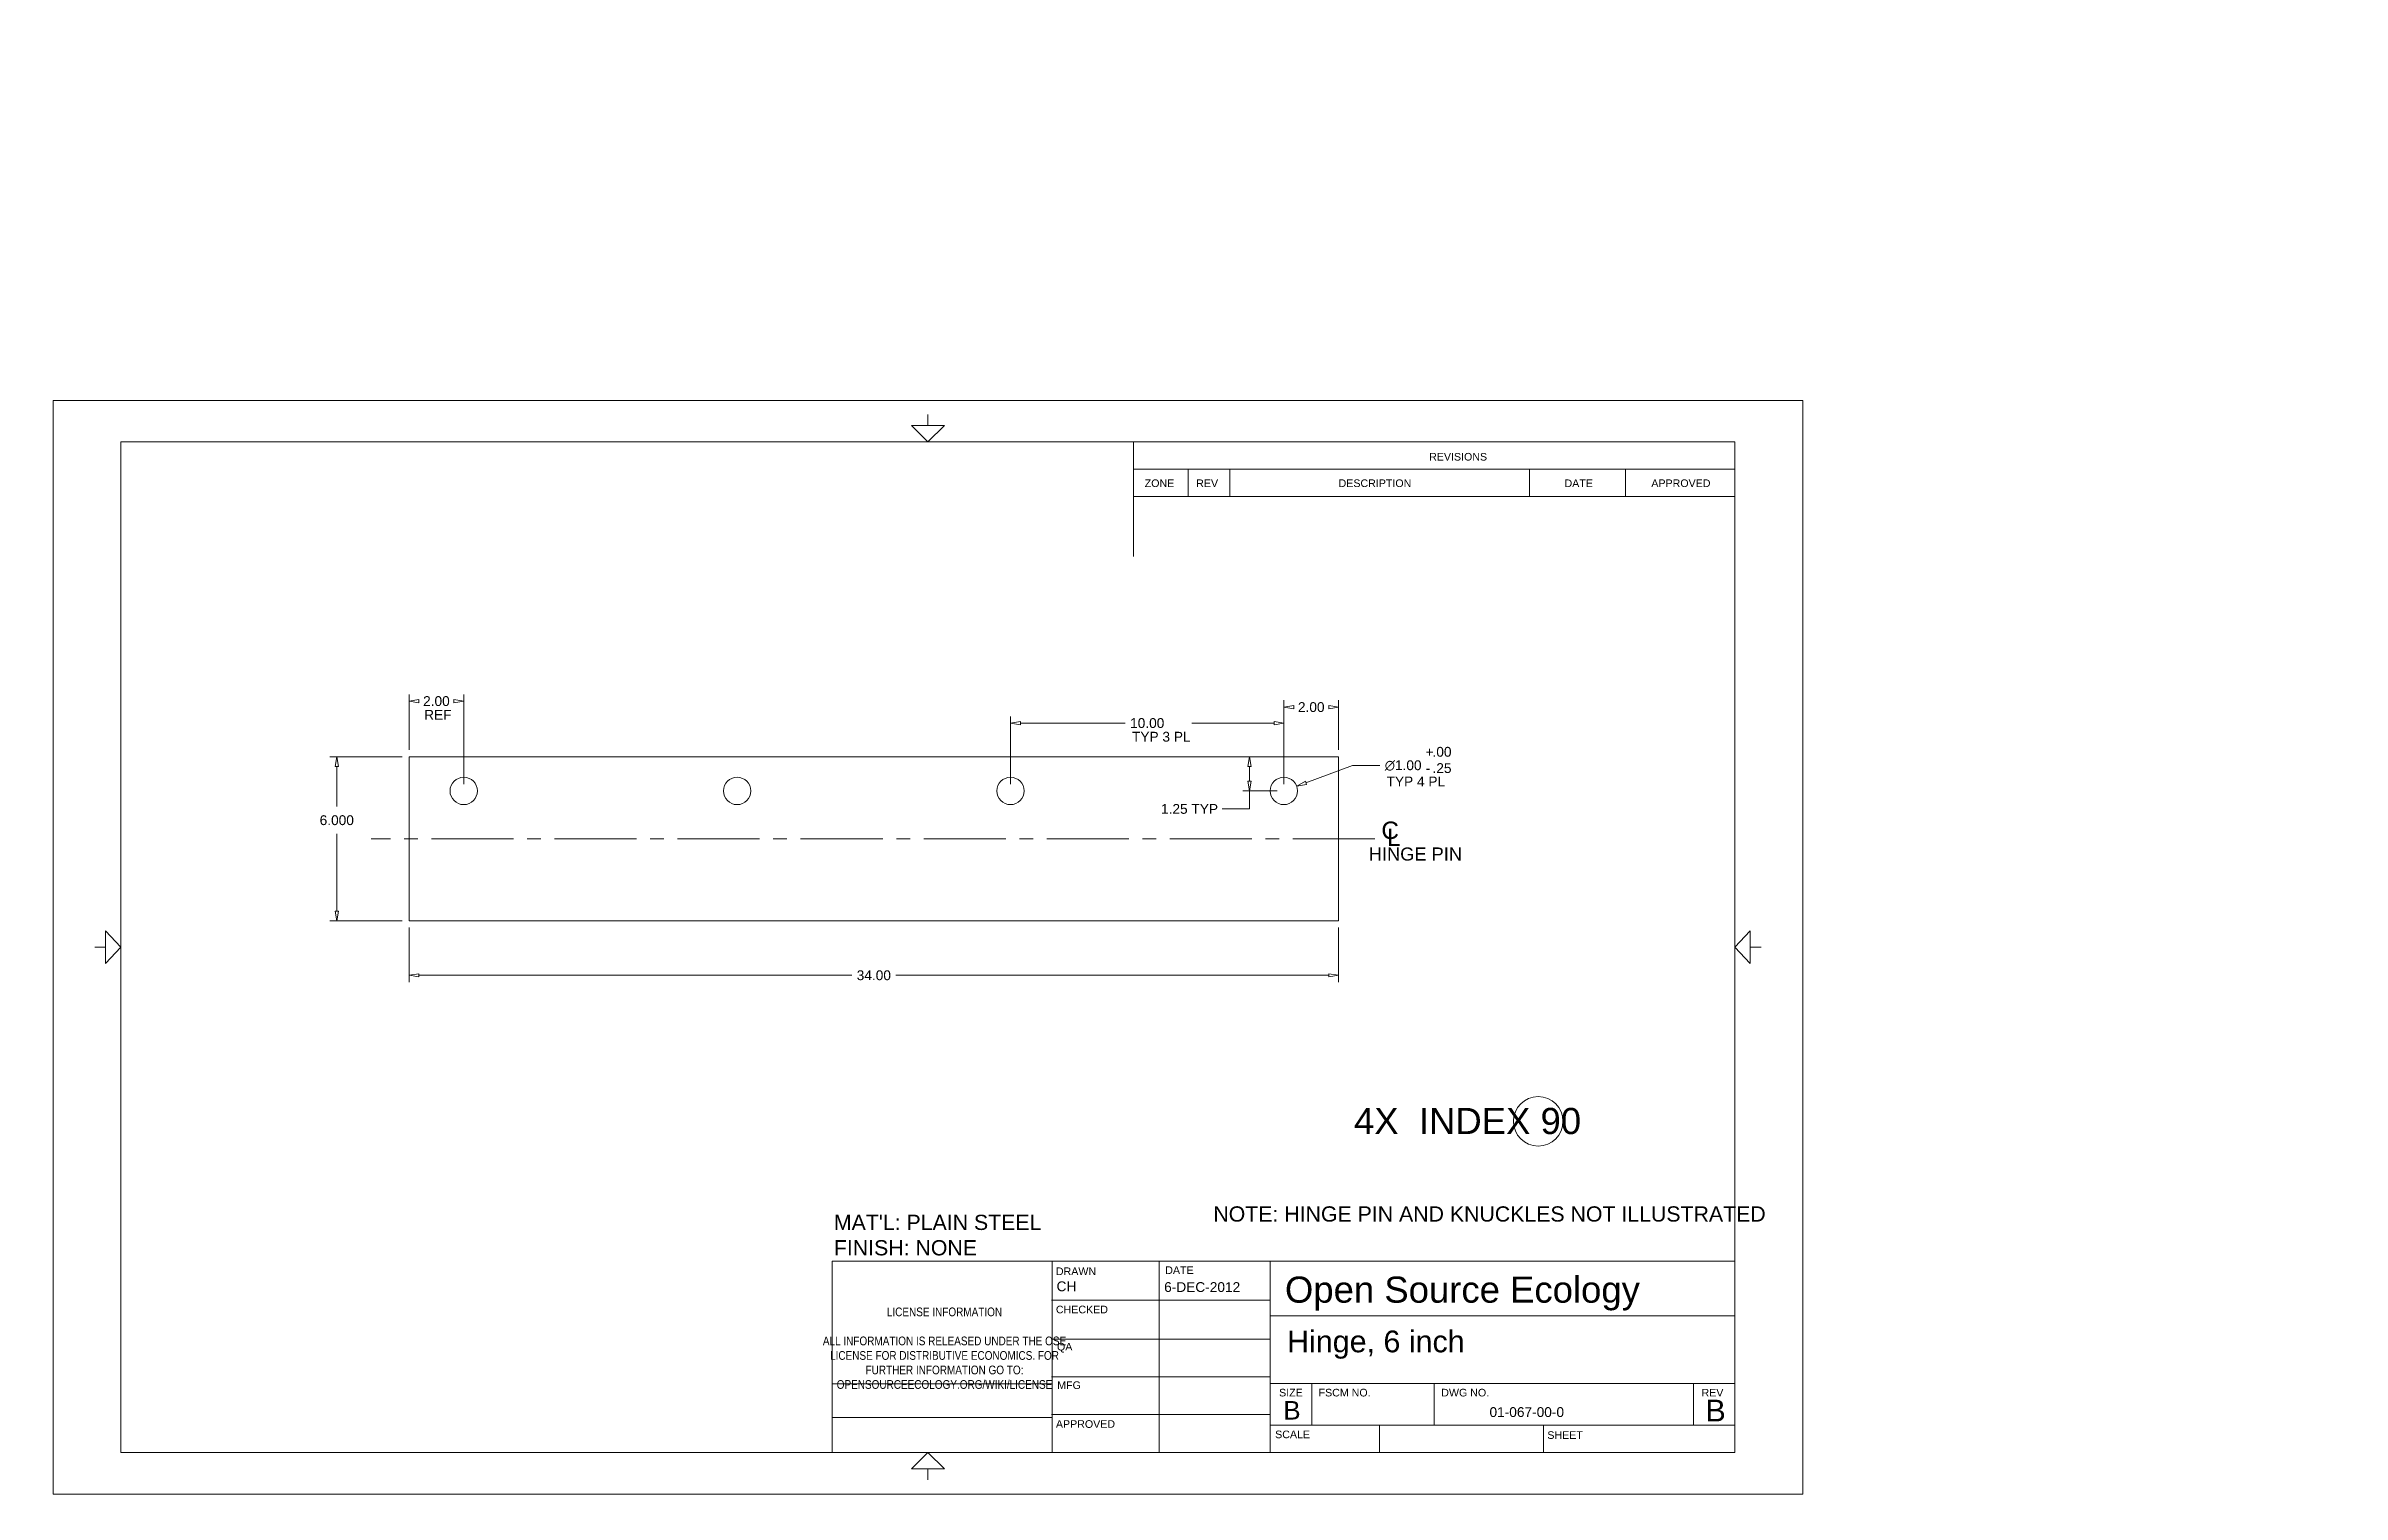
# Model space of a CAD drawing. Header units: inches. Extents: x -0.1 to 20.9, y 0 to 13.2.
import ezdxf

# ---------------------------------------------------------------- set-up
doc = ezdxf.new("R2010")
doc.units = ezdxf.units.IN
doc.header["$MEASUREMENT"] = 0
doc.linetypes.add('CENTER2', pattern=[1.125, 0.75, -0.125, 0.125, -0.125])
for name, color, linetype, lineweight in [('BEND CENTERS', 204, 'CENTER2', 0), ('CONTINUOUS', 7, 'Continuous', 0), ('DIMENSIONS', 7, 'Continuous', 0), ('VISIBLE', 7, 'Continuous', 0)]:
    doc.layers.add(name, color=color, linetype=linetype, lineweight=lineweight)
doc.styles.get("Standard").update_dxf_attribs({"font": 'txt', "height": 0.125})
doc.dimstyles.get("Standard").update_dxf_attribs({"dimtxt": 0.18, "dimasz": 0.18, "dimexe": 0.18, "dimexo": 0.0625, "dimgap": 0.09, "dimtad": 0, "dimtih": 1, "dimtoh": 1, "dimdec": 4, "dimzin": 0, "dimdsep": 46, "dimtxsty": 'Standard', "dimcen": 0.09, "dimadec": 0, "dimazin": 0, "dimtfac": 1, "dimtdec": 4, "dimtofl": 0, "dimtmove": 0, "dimatfit": 3, "dimfxl": 1, "dimtolj": 1, "dimtzin": 0, "dimarcsym": 0})

# ---------------------------------------------------------------- blocks, each defined once
blk = doc.blocks.new('D1')
at = {"layer": 'DIMENSIONS'}
for p, q in [((3.255, 5.179), (3.255, 4.681)), ((11.755, 5.179), (11.755, 4.681)), ((3.345, 4.743), (7.303, 4.743)), ((11.665, 4.743), (7.706, 4.743))]:
    blk.add_line(p, q, dxfattribs=at)
for points in [[(3.255, 4.743), (3.345, 4.758), (3.345, 4.728), (3.255, 4.743)], [(11.755, 4.743), (11.665, 4.728), (11.665, 4.758), (11.755, 4.743)]]:
    blk.add_lwpolyline(points, dxfattribs=at)
at = {"layer": 'DIMENSIONS', "insert": (7.505, 4.743), "char_height": 0.08958, "attachment_point": 5}
for s in ['{\\fArial|b0|i0|c0|p0;34.00}{\\fMS Shell Dlg|b0|i0|c0|p0;\\H0.9444444x;}', '{\\fArial|b0|i0|c0|p0;}', '{\\fArial|b0|i0|c0|p0;}']:
    blk.add_mtext(s, dxfattribs=at)
blk = doc.blocks.new('D2')
at = {"layer": 'DIMENSIONS'}
for p, q in [((11.255, 6.491), (11.255, 7.258)), ((11.345, 7.195), (11.345, 7.195)), ((11.665, 7.195), (11.665, 7.195)), ((11.755, 6.804), (11.755, 7.258))]:
    blk.add_line(p, q, dxfattribs=at)
for points in [[(11.255, 7.195), (11.345, 7.21), (11.345, 7.18), (11.255, 7.195)], [(11.755, 7.195), (11.665, 7.18), (11.665, 7.21), (11.755, 7.195)]]:
    blk.add_lwpolyline(points, dxfattribs=at)
at = {"layer": 'DIMENSIONS', "insert": (11.505, 7.195), "char_height": 0.08958, "attachment_point": 5}
for s in ['{\\fArial|b0|i0|c0|p0;2.00}{\\fMS Shell Dlg|b0|i0|c0|p0;\\H0.9444444x;}', '{\\fArial|b0|i0|c0|p0;}', '{\\fArial|b0|i0|c0|p0;}']:
    blk.add_mtext(s, dxfattribs=at)
blk = doc.blocks.new('D3')
at = {"layer": 'DIMENSIONS'}
for p, q in [((8.755, 6.491), (8.755, 7.111)), ((8.845, 7.049), (9.803, 7.049)), ((11.165, 7.049), (10.414, 7.049)), ((11.255, 6.491), (11.255, 7.111))]:
    blk.add_line(p, q, dxfattribs=at)
for points in [[(8.755, 7.049), (8.845, 7.064), (8.845, 7.034), (8.755, 7.049)], [(11.255, 7.049), (11.165, 7.034), (11.165, 7.064), (11.255, 7.049)]]:
    blk.add_lwpolyline(points, dxfattribs=at)
at = {"layer": 'DIMENSIONS', "char_height": 0.08958}
for s, insert, attachment_point in [('{\\fArial|b0|i0|c0|p0;10.00}{\\fMS Shell Dlg|b0|i0|c0|p0;\\H0.9444444x;}', (10.005, 7.049), 5), ('{\\fArial|b0|i0|c0|p0;TYP 3 PL}{\\fArial|b0|i0|c0|p0;}', (9.866, 6.924), 4), ('{\\fArial|b0|i0|c0|p0;}', (10.005, 7.049), 5)]:
    blk.add_mtext(s, dxfattribs=dict(at, insert=insert, attachment_point=attachment_point))
blk = doc.blocks.new('D4')
at = {"layer": 'DIMENSIONS'}
for p in [(11.456, 6.503), (12.132, 6.661)]:
    blk.add_line(p, (11.882, 6.661), dxfattribs=at)
blk.add_lwpolyline([(11.372, 6.472), (11.451, 6.517), (11.461, 6.489), (11.372, 6.472)], dxfattribs=at)
at = {"layer": 'DIMENSIONS', "char_height": 0.08958}
for s, insert, attachment_point in [('{\\fArial|b0|i0|c0|p0;+}{\\fArial|b0|i0|c0|p0;}', (12.551, 6.786), 4), ('{\\fArial|b0|i0|c0|p0;.00}{\\fArial|b0|i0|c0|p0;}', (12.614, 6.786), 4), ('{\\fAlibre Symbols|b0|i0|c0|p0;n}{\\fArial|b0|i0|c0|p0;1.00}{\\fMS Shell Dlg|b0|i0|c0|p0;\\H0.9444444x;}', (12.514, 6.661), 6), ('{\\fArial|b0|i0|c0|p0;TYP 4 PL}{\\fArial|b0|i0|c0|p0;}', (12.194, 6.515), 4), ('{\\fArial|b0|i0|c0|p0;}', (12.364, 6.661), 5), ('{\\fArial|b0|i0|c0|p0;-}{\\fArial|b0|i0|c0|p0;}', (12.551, 6.637), 4), ('{\\fArial|b0|i0|c0|p0;.25}{\\fArial|b0|i0|c0|p0;}', (12.614, 6.637), 4), ('{\\fArial|b0|i0|c0|p0;}', (12.767, 6.661), 4)]:
    blk.add_mtext(s, dxfattribs=dict(at, insert=insert, attachment_point=attachment_point))
blk = doc.blocks.new('D5')
at = {"layer": 'DIMENSIONS'}
for p, q in [((3.192, 6.741), (2.532, 6.741)), ((2.594, 6.651), (2.594, 6.286)), ((2.594, 5.331), (2.594, 6.036)), ((3.192, 5.241), (2.532, 5.241))]:
    blk.add_line(p, q, dxfattribs=at)
for points in [[(2.594, 6.741), (2.609, 6.651), (2.579, 6.651), (2.594, 6.741)], [(2.594, 5.241), (2.579, 5.331), (2.609, 5.331), (2.594, 5.241)]]:
    blk.add_lwpolyline(points, dxfattribs=at)
at = {"layer": 'DIMENSIONS', "insert": (2.594, 6.161), "char_height": 0.08958, "attachment_point": 5}
for s in ['{\\fArial|b0|i0|c0|p0;6.000}{\\fMS Shell Dlg|b0|i0|c0|p0;\\H0.9444444x;}', '{\\fArial|b0|i0|c0|p0;}', '{\\fArial|b0|i0|c0|p0;}']:
    blk.add_mtext(s, dxfattribs=at)
blk = doc.blocks.new('D6')
at = {"layer": 'DIMENSIONS'}
for p, q in [((11.692, 6.741), (10.878, 6.741)), ((10.941, 6.651), (10.941, 6.519)), ((11.192, 6.429), (10.878, 6.429)), ((10.941, 6.429), (10.941, 6.264)), ((10.941, 6.264), (10.691, 6.264))]:
    blk.add_line(p, q, dxfattribs=at)
for points in [[(10.941, 6.741), (10.956, 6.651), (10.926, 6.651), (10.941, 6.741)], [(10.941, 6.429), (10.926, 6.519), (10.956, 6.519), (10.941, 6.429)]]:
    blk.add_lwpolyline(points, dxfattribs=at)
at = {"layer": 'DIMENSIONS', "insert": (10.392, 6.264), "char_height": 0.08958, "attachment_point": 5}
for s in ['{\\fArial|b0|i0|c0|p0;1.25}{\\fArial|b0|i0|c0|p0; TYP}{\\fMS Shell Dlg|b0|i0|c0|p0;\\H0.9444444x;}', '{\\fArial|b0|i0|c0|p0;}', '{\\fArial|b0|i0|c0|p0;}']:
    blk.add_mtext(s, dxfattribs=at)
blk = doc.blocks.new('D7')
at = {"layer": 'DIMENSIONS'}
for p, q in [((3.255, 6.804), (3.255, 7.312)), ((3.345, 7.25), (3.345, 7.25)), ((3.665, 7.25), (3.665, 7.25)), ((3.755, 6.491), (3.755, 7.312))]:
    blk.add_line(p, q, dxfattribs=at)
for points in [[(3.255, 7.25), (3.345, 7.265), (3.345, 7.235), (3.255, 7.25)], [(3.755, 7.25), (3.665, 7.235), (3.665, 7.265), (3.755, 7.25)]]:
    blk.add_lwpolyline(points, dxfattribs=at)
at = {"layer": 'DIMENSIONS', "char_height": 0.08958}
for s, insert, attachment_point in [('{\\fArial|b0|i0|c0|p0;2.00}{\\fMS Shell Dlg|b0|i0|c0|p0;\\H0.9444444x;}', (3.505, 7.25), 5), ('{\\fArial|b0|i0|c0|p0;REF}{\\fArial|b0|i0|c0|p0;}', (3.393, 7.125), 4), ('{\\fArial|b0|i0|c0|p0;}', (3.505, 7.25), 5)]:
    blk.add_mtext(s, dxfattribs=dict(at, insert=insert, attachment_point=attachment_point))
blk = doc.blocks.new('BLOCK2')
at = {"layer": 'CONTINUOUS'}
for p, q in [((16, 10), (0, 10)), ((0, 10), (0, 0)), ((8, 9.87), (8, 9.77)), ((16, 0), (16, 10)), ((15.38, 9.62), (0.62, 9.62)), ((0.62, 9.62), (0.62, 0.38)), ((9.88, 9.62), (9.88, 8.573)), ((15.38, 0.38), (15.38, 9.62)), ((9.88, 9.37), (15.38, 9.37)), ((10.38, 9.12), (10.38, 9.37)), ((10.76, 9.12), (10.76, 9.37)), ((13.5, 9.12), (13.5, 9.37)), ((14.38, 9.12), (14.38, 9.37)), ((9.88, 9.12), (15.38, 9.12)), ((0.38, 5), (0.48, 5)), ((15.62, 5), (15.52, 5)), ((7.124, 2.13), (7.124, 0.38)), ((7.124, 2.13), (11.13, 2.13)), ((9.135, 2.13), (9.135, 0.38)), ((10.114, 2.13), (10.114, 0.38)), ((11.13, 0.38), (11.13, 2.13)), ((11.13, 2.13), (15.38, 2.13)), ((11.13, 1.774), (9.13, 1.774)), ((11.13, 1.63), (15.38, 1.63)), ((11.13, 1.416), (9.13, 1.416)), ((11.13, 1.072), (9.13, 1.072)), ((9.13, 1.007), (7.124, 1.007)), ((11.13, 1.01), (15.38, 1.01)), ((11.51, 0.63), (11.51, 1.01)), ((12.63, 0.63), (12.63, 1.01)), ((15, 0.63), (15, 1.01)), ((9.13, 0.7), (7.124, 0.7)), ((11.13, 0.729), (9.13, 0.729)), ((11.13, 0.63), (15.38, 0.63)), ((12.13, 0.38), (12.13, 0.63)), ((13.63, 0.38), (13.63, 0.63)), ((0.62, 0.38), (15.38, 0.38)), ((8, 0.13), (8, 0.23)), ((0, 0), (16, 0))]:
    blk.add_line(p, q, dxfattribs=at)
for points in [[(7.85, 9.77), (8.15, 9.77), (8, 9.62), (8, 9.62), (7.85, 9.77)], [(0.48, 4.85), (0.48, 5.15), (0.62, 5), (0.62, 5), (0.48, 4.85)], [(15.52, 4.85), (15.52, 5.15), (15.38, 5), (15.38, 5), (15.52, 4.85)], [(7.85, 0.23), (8.15, 0.23), (8, 0.38), (8, 0.38), (7.85, 0.23)]]:
    blk.add_lwpolyline(points, dxfattribs=at)
at = {"layer": 'CONTINUOUS', "attachment_point": 4}
for s, insert, char_height in [('{\\fArial|b0|i0|c0|p0;\\C7;REVISIONS}{\\fArial|b0|i0|c0|p0;\\C7;}', (12.583, 9.484), 0.06968), ('{\\fArial|b0|i0|c0|p0;\\C7;ZONE}{\\fArial|b0|i0|c0|p0;\\C7;}', (9.982, 9.242), 0.06968), ('{\\fArial|b0|i0|c0|p0;\\C7;REV}{\\fArial|b0|i0|c0|p0;\\C7;}', (10.453, 9.242), 0.06968), ('{\\fArial|b0|i0|c0|p0;\\C7;DESCRIPTION}{\\fArial|b0|i0|c0|p0;\\C7;}', (11.755, 9.242), 0.06968), ('{\\fArial|b0|i0|c0|p0;\\C7;DATE}{\\fArial|b0|i0|c0|p0;\\C7;}', (13.821, 9.242), 0.06968), ('{\\fArial|b0|i0|c0|p0;\\C7;APPROVED}{\\fArial|b0|i0|c0|p0;\\C7;}', (14.615, 9.242), 0.06968), ('{\\fArial|b0|i0|c0|p0;\\C7;}', (-0.066, 6.073), 0.20903), ('{\\fArial|b0|i0|c0|p0;\\C7;}', (-0.066, 3.073), 0.20903), ('{\\fArial|b0|i0|c0|p0;\\C7;DRAWN}{\\fArial|b0|i0|c0|p0;\\C7;}', (9.17, 2.037), 0.06968), ('{\\fArial|b0|i0|c0|p0;\\C7;CH}{\\fArial|b0|i0|c0|p0;\\C7;}', (9.176, 1.899), 0.08958), ('{\\fArial|b0|i0|c0|p0;\\C7;6-DEC-2012}{\\fArial|b0|i0|c0|p0;\\C7;}', (10.16, 1.892), 0.08958), ('{\\fArial|b0|i0|c0|p0;\\C7;DATE}{\\fArial|b0|i0|c0|p0;\\C7;}', (10.17, 2.047), 0.06968), ('{\\fArial|b0|i0|c0|p0;\\C7;CHECKED}{\\fArial|b0|i0|c0|p0;\\C7;}', (9.17, 1.687), 0.06968), ('{\\fArial|b0|i0|c0|p0;\\C7;QA}{\\fArial|b0|i0|c0|p0;\\C7;}', (9.18, 1.338), 0.06968), ('{\\fArial|b0|i0|c0|p0;\\C7;MFG}{\\fArial|b0|i0|c0|p0;\\C7;}', (9.182, 0.995), 0.06968), ('{\\fArial|b0|i0|c0|p0;\\C7;SIZE}{\\fArial|b0|i0|c0|p0;\\C7;}', (11.211, 0.927), 0.06968), ('{\\fArial|b0|i0|c0|p0;\\C7;B}{\\fArial|b0|i0|c0|p0;\\C7;}', (11.25, 0.766), 0.16921), ('{\\fArial|b0|i0|c0|p0;\\C7;FSCM NO.}{\\fArial|b0|i0|c0|p0;\\C7;}', (11.572, 0.927), 0.06968), ('{\\fArial|b0|i0|c0|p0;\\C7;DWG NO.}{\\fArial|b0|i0|c0|p0;\\C7;}', (12.694, 0.927), 0.06968), ('{\\fArial|b0|i0|c0|p0;\\C7;REV}{\\fArial|b0|i0|c0|p0;\\C7;}', (15.074, 0.927), 0.06968), ('{\\fArial|b0|i0|c0|p0;\\C7;APPROVED}{\\fArial|b0|i0|c0|p0;\\C7;}', (9.17, 0.64), 0.06968), ('{\\fArial|b0|i0|c0|p0;\\C7;01-067-00-0}{\\fArial|b0|i0|c0|p0;\\C7;}', (13.135, 0.749), 0.08958), ('{\\fArial|b0|i0|c0|p0;\\C7;SCALE}{\\fArial|b0|i0|c0|p0;\\C7;}', (11.175, 0.545), 0.06968), ('{\\fArial|b0|i0|c0|p0;\\C7;SHEET}{\\fArial|b0|i0|c0|p0;\\C7;}', (13.664, 0.539), 0.06968), ('{\\fArial|b0|i0|c0|p0;\\C7;}', (-0.066, 0.073), 0.20903)]:
    blk.add_mtext(s, dxfattribs=dict(at, insert=insert, char_height=char_height))

msp = doc.modelspace()

# ---------------------------------------------------------------- linework, layer by layer
at = {"layer": 'BEND CENTERS'}
msp.add_line((12.086, 5.9913), (2.9085, 5.9913), dxfattribs=at)
at = {"layer": 'CONTINUOUS'}
msp.add_circle((13.5804, 3.4082), 0.2265, dxfattribs=at)
at = {"layer": 'VISIBLE'}
for p, q in [((3.2546, 6.7413), (11.7546, 6.7413)), ((3.2546, 5.2413), (3.2546, 6.7413)), ((11.7546, 6.7413), (11.7546, 5.2413)), ((11.7546, 5.2413), (3.2546, 5.2413))]:
    msp.add_line(p, q, dxfattribs=at)
for centre in [(3.7546, 6.4288), (6.2546, 6.4288), (8.7546, 6.4288), (11.2546, 6.4288)]:
    msp.add_circle(centre, 0.125, dxfattribs=at)

# ---------------------------------------------------------------- block references
at = {"layer": 'CONTINUOUS'}
msp.add_blockref('BLOCK2', (0, 0), dxfattribs=at)

# ---------------------------------------------------------------- texts
for s, insert, char_height, attachment_point in [('{\\fArial|b0|i0|c0|p0;\\C7;C}{\\fArial|b0|i0|c0|p0;\\C7;\\H0.5625x;}', (12.1463, 6.1489), 0.159259, 1), ('{\\fArial|b0|i0|c0|p0;\\C7;HINGE PIN}{\\fArial|b0|i0|c0|p0;\\C7;\\H0.75x;}', (12.031, 5.9119), 0.119444, 1), ('{\\fArial|b0|i0|c0|p0;\\C7;L}{\\fArial|b0|i0|c0|p0;\\C7;\\H0.5625x;}', (12.1975, 6.0849), 0.159259, 1), ('{\\fArial|b0|i0|c0|p0;\\C7;4X  INDEX 90}{\\fArial|b0|i0|c0|p0;\\C7;\\H0.375x;}', (11.8957, 3.5307), 0.238889, 1), ("{\\fArial|b0|i0|c0|p0;\\C7;MAT'L: PLAIN STEEL}{\\fArial|b0|i0|c0|p0;\\C7;\\PFINISH: NONE}{\\fArial|b0|i0|c0|p0;\\C7;\\H0.642857134x;}", (7.1397, 2.554), 0.139352, 1), ('{\\fArial|b0|i0|c0|p0;\\C7;NOTE: HINGE PIN AND KNUCKLES NOT ILLUSTRATED}{\\fArial|b0|i0|c0|p0;\\C7;\\H0.642857134x;}', (10.6097, 2.6308), 0.1393519, 1), ('{\\fArial|b0|i0|c0|p0;\\C7;Open Source Ecology}{\\fArial|b0|i0|c0|p0;\\C7;\\H0.375x;}', (11.2643, 1.9888), 0.238889, 1), ('{\\fArial Narrow|b0|i0|c0|p0;\\C7;LICENSE INFORMATION}{\\fArial Narrow|b0|i0|c0|p0;\\C7;\\P}{\\fArial Narrow|b0|i0|c0|p0;\\C7;\\PALL INFORMATION IS RELEASED UNDER THE OSE}{\\fArial Narrow|b0|i0|c0|p0;\\C7;\\PLICENSE FOR DISTRIBUTIVE ECONOMICS. FOR}{\\fArial Narrow|b0|i0|c0|p0;\\C7;\\PFURTHER INFORMATION GO TO:}{\\fArial Narrow|b0|i0|c0|p0;\\C7;\\POPENSOURCEECOLOGY.ORG/WIKI/LICENSE}{\\fArial|b0|i0|c0|p0;\\C7;\\H1.125x;}', (8.1513, 1.7055), 0.07963, 2), ('{\\fArial|b0|i0|c0|p0;\\C7;Hinge, 6 inch}{\\fArial|b0|i0|c0|p0;\\C7;}', (11.2845, 1.4953), 0.199074, 1), ('{\\fArial|b0|i0|c0|p0;\\C7;B}{\\fArial|b0|i0|c0|p0;\\C7;\\H0.45x;}', (15.1101, 0.8633), 0.199074, 1)]:
    msp.add_mtext(s, dxfattribs=dict(at, insert=insert, char_height=char_height, attachment_point=attachment_point))

# ---------------------------------------------------------------- dimensions: what is measured, and where the dimension line sits
at = {"layer": 'DIMENSIONS'}
for p1, p2, angle, text, picture, middle, turn in [((3.7546, 6.4288), (3.2546, 6.7413), 180, '<>REF\\P', 'D7', (11.0092, 13.2408), 180), ((11.2546, 6.4288), (11.7546, 6.7413), 90, '<> TYP', 'D6', (17.8966, 12.2548), 90)]:
    dim = msp.add_linear_dim(base=(0, 0), p1=p1, p2=p2, angle=angle, text=text, dimstyle='Standard', override={"dimtxt": 0.089583, "dimtad": 0, "dimdec": 2, "dimzin": 0, "dimse1": 0, "dimse2": 0, "dimsd1": 0, "dimsd2": 0, "dimadec": 2, "dimazin": 0, "dimtol": 0, "dimlim": 0, "dimtp": 0.00019685, "dimtm": 7.87402e-05, "dimtdec": 2}, dxfattribs=at)
    dim.commit()
    dim.dimension.update_dxf_attribs({"geometry": picture, "text_midpoint": middle, "text_rotation": turn})
dim = msp.add_linear_dim(base=(0, 0), p1=(11.2546, 6.4288), p2=(11.7546, 6.7413), dimstyle='Standard', override={"dimtxt": 0.089583, "dimtad": 0, "dimdec": 2, "dimzin": 0, "dimse1": 0, "dimse2": 0, "dimsd1": 0, "dimsd2": 0, "dimadec": 2, "dimazin": 0, "dimtol": 0, "dimlim": 0, "dimtp": 0.00019685, "dimtm": 7.87402e-05, "dimtdec": 2}, dxfattribs=at)
dim.commit()
dim.dimension.update_dxf_attribs({"geometry": 'D2', "text_midpoint": (19.0092, 13.1866)})
dim = msp.add_linear_dim(base=(0, 0), p1=(8.7546, 6.4288), p2=(11.2546, 6.4288), text='<>TYP 3 PL\\P', dimstyle='Standard', override={"dimtxt": 0.089583, "dimtad": 0, "dimdec": 2, "dimzin": 0, "dimse1": 0, "dimse2": 0, "dimsd1": 0, "dimsd2": 0, "dimadec": 2, "dimazin": 0, "dimtol": 0, "dimlim": 0, "dimtp": 0.00019685, "dimtm": 7.87402e-05, "dimtdec": 2}, dxfattribs=at)
dim.commit()
dim.dimension.update_dxf_attribs({"geometry": 'D3', "text_midpoint": (17.5092, 13.0398)})
dim = msp.add_diameter_dim_2p(p1=(11.1343, 6.3946), p2=(11.3748, 6.4629), text='<>TYP 4 PL\\P', dimstyle='Standard', override={"dimtxt": 0.089583, "dimtad": 0, "dimdec": 2, "dimzin": 0, "dimse1": 0, "dimse2": 1, "dimsd1": 0, "dimsd2": 1, "dimadec": 2, "dimazin": 0, "dimtol": 0, "dimlim": 0, "dimtp": 0.00019685, "dimtm": 0.25, "dimtdec": 2}, dxfattribs=at)
dim.commit()
dim.dimension.update_dxf_attribs({"geometry": 'D4', "text_midpoint": (20.9315, 12.6518)})
for p1, p2, angle, override, picture, middle, turn in [((3.2546, 5.2413), (3.2546, 6.7413), 90, {"dimtxt": 0.089583, "dimtad": 0, "dimdec": 3, "dimzin": 0, "dimse1": 0, "dimse2": 0, "dimsd1": 0, "dimsd2": 0, "dimadec": 3, "dimazin": 0, "dimtol": 0, "dimlim": 0, "dimtp": 0.00019685, "dimtm": 7.87402e-05, "dimtdec": 3}, 'D5', (10.0987, 12.1524), 90), ((11.7546, 5.2413), (3.2546, 5.2413), 180, {"dimtxt": 0.089583, "dimtad": 0, "dimdec": 2, "dimzin": 0, "dimse1": 0, "dimse2": 0, "dimsd1": 0, "dimsd2": 0, "dimadec": 2, "dimazin": 0, "dimtol": 0, "dimlim": 0, "dimtp": 0.00019685, "dimtm": 7.87402e-05, "dimtdec": 2}, 'D1', (15.0092, 10.7344), 180)]:
    dim = msp.add_linear_dim(base=(0, 0), p1=p1, p2=p2, angle=angle, dimstyle='Standard', override=override, dxfattribs=at)
    dim.commit()
    dim.dimension.update_dxf_attribs({"geometry": picture, "text_midpoint": middle, "text_rotation": turn})

doc.saveas('drawing.dxf')
